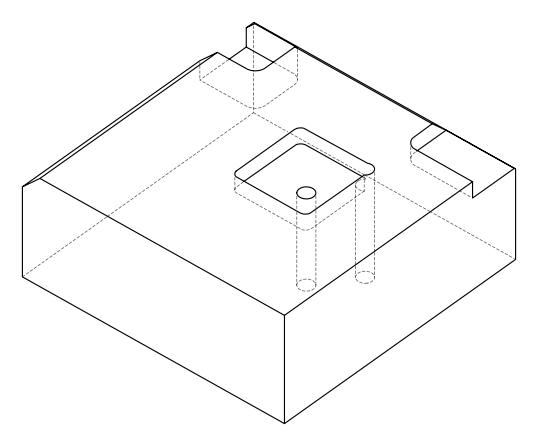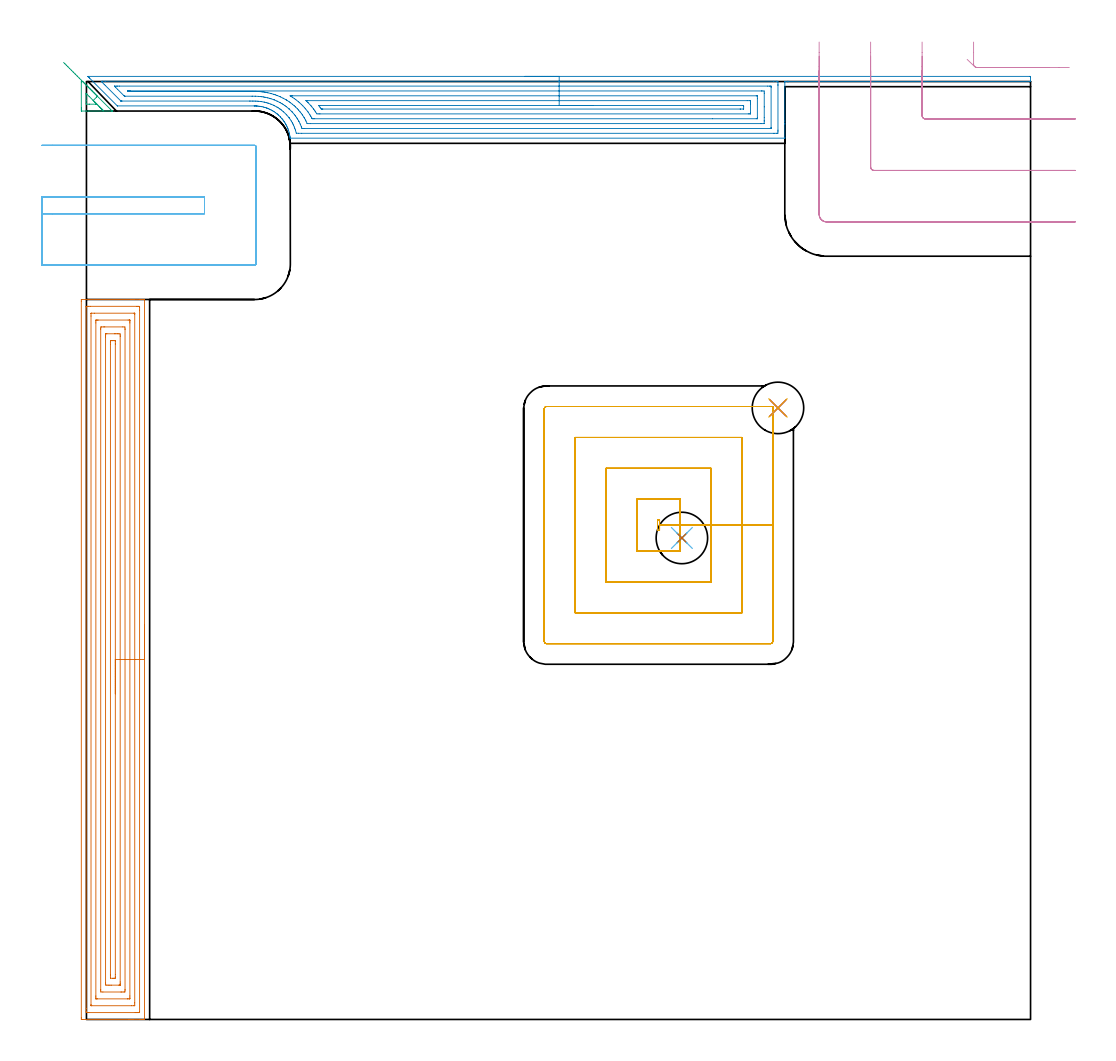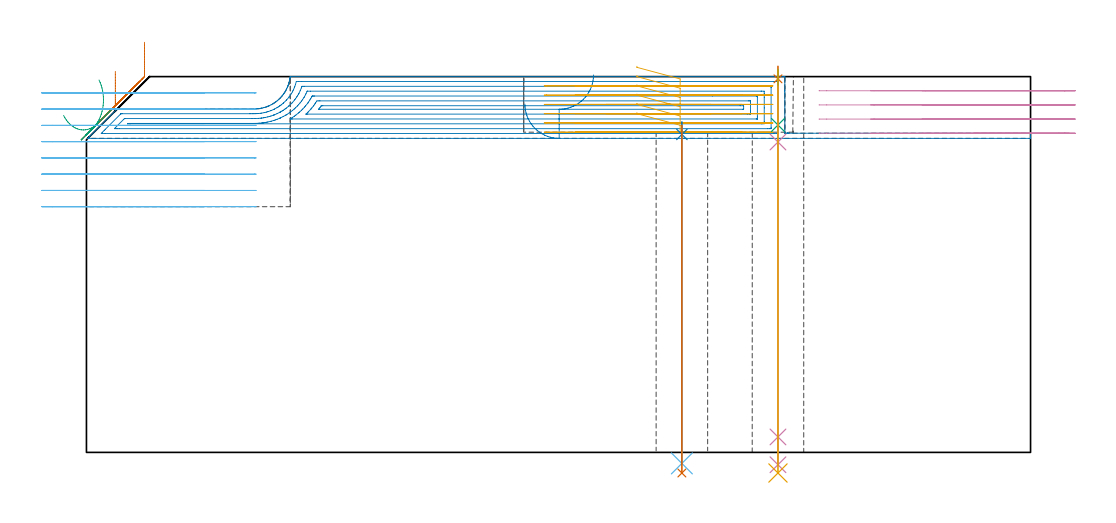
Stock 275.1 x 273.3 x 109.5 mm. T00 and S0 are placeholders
(PLAN: 13 operations, 9 tool changes, 41.6 min)
(1 AREA_MILL | FG_CHAMFER_SURFACE | UGT0205_001 | 12.03 min | 36822 mm3)
(2 AREA_MILL_1 | FG_CHAMFER_SURFACE_1 | UGT0205_001 | 10.66 min | 42409 mm3)
(3 AREA_MILL_2 | FG_CHAMFER_SURFACE_2 | UGT0205_001 | 0.34 min | 840 mm3)
(4 MILL_CORNER_NOTCH_RECTANGULAR | CORNER_NOTCH_RECTANGULAR | UGT0201_094 | Follow Part, ap 5, ae 75% | 2.62 min | 50183 mm3)
(5 MILL_RECTANGULAR_POCKET | POCKET_RECTANGULAR_STRAIGHT | NXT0201_011 | Follow Part, ap 3, ae 75% | 9.03 min | 102680 mm3)
(6 MILL_SLOT | SLOT_PARTIAL_RECTANGULAR | UGT0201_094 | Follow Part, ap 5, ae 75% | 4.99 min | 117431 mm3)
(7 SPOT_DRILL | STEP1HOLE | NXT0321_9005460120000 | 0.03 min | 0 mm3)
(8 SPOT_DRILL_1 | STEP1HOLE_1 | NXT0321_9005460120000 | 0.03 min | 1 mm3)
(9 DRILL_BLIND_HOLE_INTO_CENTER | STEP1HOLE | NXT0301_065 | 0.07 min | 4 mm3)
(10 GUN_DRILL_THROUGH_HOLE | STEP1HOLE | UGT0307_006 | 0.54 min | 5907 mm3)
(11 DRILL_TO_ENLARGE_THROUGH_HOLE | STEP1HOLE | UGT0301_041 | 0.47 min | 11181 mm3)
(12 DRILL_THROUGH_HOLE_INTO_CENTER | STEP1HOLE_1 | NXT0301_065 | 0.4 min | 6464 mm3)
(13 DRILL_TO_ENLARGE_THROUGH_HOLE_1 | STEP1HOLE_1 | UGT0301_041 | 0.41 min | 9994 mm3)
(TOOL UGT0205_001 | Chamfer Mill 20 x 3 x 45 deg. | D20 FL50 Z2)
(TOOL UGT0201_094 | End mill 20 mm | D20 FL38 Z4)
(TOOL NXT0201_011 | ENDMILL 12mm [2P460-1200-NA 1630] | D12 FL38 Z6)
(TOOL NXT0321_9005460120000 | NC Spot Drill, 142deg, 12mm, Carbide, Uncoated | D12 PA142 FL30 Z2)
(TOOL NXT0301_065 | Carbide Drill 9.4mm [860.1-0940-075A1-MM 2214] | D9.4 PA140 FL98 Z2)
(TOOL UGT0307_006 | Gun Drill 9 mm | D9 PA130 FL24 Z1)
(TOOL UGT0301_041 | Twist Drill 15 mm | D15 PA118 FL114 Z2)
(OP 1 AREA_MILL)
G17 G21 G94 G90
T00 M6
G54
G17 G0 G90 X16.9 Y114.9 S1061 M3
G43 Z119.5 H0
G94 G1 Y114.862 Z118.628 F250.
Y114.748 Z117.763
Y114.559 Z116.912
Y114.297 Z116.08
Y113.963 Z115.274
Y113.56 Z114.5
Y113.092 Z113.764
Y112.56 Z113.072
Y111.971 Z112.429
Y111.328 Z111.84
Y110.636 Z111.308
Y109.9 Z110.84
Y109.126 Z110.437
Y108.32 Z110.103
Y107.488 Z109.841
Y106.636 Z109.652
Y105.772 Z109.538
Y104.9 Z109.5
Y0.147
X16.894 Y0.01 Z109.493
X16.628 Y0. Z109.227
X16.186 Z108.785
X15.608 Z108.203
X13.562 Z106.159
X12.972 Z105.567
X12.388 Z104.984
X-1.087 Z91.51
X-1.385 Y0.003 Z91.212
X-1.492 Y0.01 Z91.105
X-1.499 Y0.119 Z91.099
X-1.5 Y0.592 Z91.1
Y209.208
X-1.495 Y209.685 Z91.103
X-1.492 Y209.79 Z91.106
X-1.382 Y209.8 Z91.215
X12.972 Z105.567
X13.562 Z106.159
X13.851 Z106.448
X15.608 Z108.203
X16.186 Z108.785
X16.487 Z109.086
X16.629 Y209.799 Z109.228
X16.894 Y209.79 Z109.493
X16.9 Y209.653 Z109.5
Y104.9
X15.486 Z108.086
X15.485 Y2.184 Z108.085
X15.484 Y2.088 Z108.084
X15.482 Y2.041 Z108.082
X15.479 Y2.022 Z108.079
X15.467 Y2.01 Z108.067
X15.097 Y2.003 Z107.697
X14.73 Y2.001 Z107.33
X14.221 Y2. Z106.821
X0.67 Y2.001 Z93.27
X0.158 Y2.004 Z92.758
X-0.009 Y2.01 Z92.591
X-0.079 Y2.035 Z92.521
X-0.084 Y2.249 Z92.516
X-0.085 Y2.375 Z92.515
X-0.086 Y3.143 Z92.514
X-0.085 Y207.616 Z92.515
X-0.084 Y207.712 Z92.516
X-0.082 Y207.759 Z92.518
X-0.08 Y207.778 Z92.52
X-0.067 Y207.79 Z92.533
X0.303 Y207.797 Z92.903
X0.67 Y207.799 Z93.27
X1.179 Y207.8 Z93.779
X14.73 Y207.799 Z107.33
X15.242 Y207.796 Z107.842
X15.409 Y207.79 Z108.009
X15.479 Y207.765 Z108.079
X15.484 Y207.551 Z108.084
X15.485 Y207.425 Z108.085
X15.486 Y206.657 Z108.086
Y104.9
X14.072 Z106.672
X14.071 Y4.827 Z106.671
X14.066 Y4.158 Z106.666
X14.065 Y4.049 Z106.665
X14.054 Y4.009 Z106.654
X14.003 Y4.004 Z106.603
X13.851 Y4.002 Z106.451
X13.128 Y4. Z105.728
X1.549 Y4.001 Z94.149
X1.393 Y4.005 Z93.993
X1.349 Y4.01 Z93.949
X1.335 Y4.014 Z93.935
X1.333 Y4.026 Z93.933
X1.33 Y4.084 Z93.93
X1.329 Y4.158 Z93.929
Y4.382
Y204.973
X1.334 Y205.642 Z93.934
X1.335 Y205.751 Z93.935
X1.346 Y205.791 Z93.946
X1.397 Y205.796 Z93.997
X1.549 Y205.798 Z94.149
X2.272 Y205.8 Z94.872
X13.851 Y205.799 Z106.451
X14.007 Y205.795 Z106.607
X14.05 Y205.79 Z106.65
X14.065 Y205.786 Z106.665
X14.067 Y205.774 Z106.667
X14.07 Y205.716 Z106.67
X14.071 Y205.642 Z106.671
Y205.418
X14.072 Y104.9 Z106.672
X12.657 Z105.257
Y6.833
X12.655 Y6.263 Z105.255
X12.652 Y6.071 Z105.252
X12.65 Y6.011 Z105.25
X12.606 Y6.008 Z105.206
X12.504 Y6.004 Z105.104
X12.093 Y6. Z104.693
X12.036 Z104.636
X3.249 Z95.849
X2.891 Y6.002 Z95.491
X2.802 Y6.005 Z95.402
X2.759 Y6.01 Z95.359
X2.749 Y6.015 Z95.349
X2.747 Y6.029 Z95.347
X2.745 Y6.116 Z95.345
X2.743 Y6.513 Z95.343
Y6.833
Y202.967
X2.745 Y203.537 Z95.345
X2.748 Y203.729 Z95.348
X2.75 Y203.789 Z95.35
X2.794 Y203.792 Z95.394
X2.896 Y203.796 Z95.496
X3.306 Y203.8 Z95.906
X3.364 Z95.964
X12.151 Z104.751
X12.509 Y203.798 Z105.109
X12.598 Y203.795 Z105.198
X12.641 Y203.79 Z105.241
X12.651 Y203.785 Z105.251
X12.652 Y203.771 Z105.252
X12.655 Y203.684 Z105.255
X12.657 Y203.287 Z105.257
Y202.967
Y104.9
X11.243 Z103.843
X11.242 Y8.616 Z103.842
Y8.589
X11.215 Y8.01 Z103.815
X10.94 Y8.003 Z103.54
X10.336 Y8.001 Z102.936
X10.064 Y8. Z102.664
X4.791 Y8.001 Z97.391
X4.185 Y8.01 Z96.785
X4.158 Y8.616 Z96.758
Y8.644
Y201.184
Y201.211
X4.185 Y201.79 Z96.785
X4.46 Y201.797 Z97.06
X5.064 Y201.799 Z97.664
X5.335 Y201.8 Z97.935
X10.609 Y201.799 Z103.209
X11.215 Y201.79 Z103.815
X11.242 Y201.184 Z103.842
Y201.156
X11.243 Y104.9 Z103.843
X9.829 Z102.429
Y10.914
X9.827 Y10.399 Z102.427
X9.823 Y10.028 Z102.423
X9.82 Y10.01 Z102.42
X9.801 Y10.006 Z102.401
X9.752 Y10.002 Z102.352
X9.654 Y10. Z102.254
X9.457 Z102.057
X7.215 Z99.815
X6.821 Z99.421
X6.334 Y10.002 Z98.934
X5.943 Y10.01 Z98.543
X5.578 Y10.032 Z98.178
X5.574 Y10.399 Z98.174
X5.572 Y10.775 Z98.172
X5.571 Y198.886 Z98.171
X5.573 Y199.401 Z98.173
X5.577 Y199.772 Z98.177
X5.58 Y199.79 Z98.18
X5.599 Y199.794 Z98.199
X5.648 Y199.798 Z98.248
X5.746 Y199.8 Z98.346
X5.943 Z98.543
X8.185 Z100.785
X8.579 Z101.179
X9.066 Y199.798 Z101.666
X9.457 Y199.79 Z102.057
X9.822 Y199.768 Z102.422
X9.826 Y199.401 Z102.426
X9.828 Y199.025 Z102.428
X9.829 Y104.9 Z102.429
X8.415 Z101.015
Y13.074
X8.413 Y12.35 Z101.013
X8.411 Y12.182 Z101.011
X8.408 Y12.011 Z101.008
X8.059 Y12.004 Z100.659
X7.879 Y12.001 Z100.479
X7.7 Y12. Z100.3
X6.999 Y12.002 Z99.599
X6.994 Y12.006 Z99.594
X6.991 Y12.01 Z99.591
X6.988 Y12.182 Z99.588
X6.986 Y12.907 Z99.586
X6.985 Y13.074 Z99.585
Y196.726
X6.987 Y197.45 Z99.587
X6.989 Y197.618 Z99.589
X6.992 Y197.789 Z99.592
X7.341 Y197.796 Z99.941
X7.521 Y197.799 Z100.121
X7.7 Y197.8 Z100.3
X8.401 Y197.798 Z101.001
X8.406 Y197.794 Z101.006
X8.409 Y197.79 Z101.009
X8.412 Y197.618 Z101.012
X8.414 Y196.893 Z101.014
X8.415 Y196.726 Z101.015
Y104.9
Y104.028 Z101.053
Y103.164 Z101.167
Y102.312 Z101.355
Y101.48 Z101.618
Y100.674 Z101.952
Y99.9 Z102.354
Y99.164 Z102.823
Y98.472 Z103.354
Y97.829 Z103.944
Y97.24 Z104.587
Y96.708 Z105.279
Y96.24 Z106.015
Y95.837 Z106.788
Y95.503 Z107.594
Y95.241 Z108.426
Y95.052 Z109.278
Y94.938 Z110.143
Y94.9 Z111.015
G0 Z119.5
M5
M2
(OP 2 AREA_MILL_1)
G17 G21 G94 G90
T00 M6
G54
G17 G0 G90 X127.75 Y274.8 S1061 M3
G43 Z119.5 H0
Z101.5
G94 G1 X127.788 Z100.628 F250.
X127.902 Z99.764
X128.091 Z98.912
X128.353 Z98.08
X128.687 Z97.274
X129.09 Z96.5
X129.558 Z95.764
X130.089 Z95.072
X130.679 Z94.429
X131.322 Z93.84
X132.014 Z93.308
X132.75 Z92.84
X133.524 Z92.437
X134.33 Z92.103
X135.162 Z91.841
X136.013 Z91.652
X136.878 Z91.538
X137.75 Z91.5
X274.925
X275.009 Y274.797 Z91.503
X275.09 Y274.792 Z91.506
X275.1 Y274.436 Z91.864
Y273.356 Z92.944
X275.098 Y273.343 Z92.956
X275.091 Y273.304 Z92.989
X274.925 Y273.3 Z93.
X204.408 Z92.999
X204.402 Y273.298 Z92.996
X204.4 Z92.995
X204.398 Y273.299 Z92.996
X204.378 Y273.3 Z93.
X204.363
X204.34
Z92.998
X204.335 Y273.292 Z92.984
X204.327 Y273.3 Z92.995
X204.27 Z93.
X203.5
Y273.1 Z93.196
Y261.8 Z104.494
Y261.045 Z105.254
Y260.911 Z105.387
Y256.966 Z109.332
X203.493 Y256.815 Z109.479
X203.49 Y256.804 Z109.49
X203.433 Y256.8 Z109.5
X59.481
X59.361 Y256.804 Z109.49
X59.354 Y256.838 Z109.456
X59.322 Y257.038 Z109.258
X59.287 Y257.304 Z108.991
X59.278 Y257.356 Z108.939
X59.227 Y257.664 Z108.634
X59.162 Y258.008 Z108.291
X59.023 Y258.548 Z107.748
X58.891 Y258.994 Z107.306
X58.876 Y259.037 Z107.262
X58.737 Y259.435 Z106.865
X58.692 Y259.549 Z106.751
X58.559 Y259.879 Z106.42
X58.495 Y260.022 Z106.277
X58.362 Y260.319 Z105.98
X58.269 Y260.512 Z105.787
X58.215 Y260.61 Z105.689
X58.079 Y260.859 Z105.438
X58.049 Y260.911 Z105.386
X57.879 Y261.203 Z105.096
X57.634 Y261.584 Z104.713
X57.484 Y261.8 Z104.494
X57.376 Y261.96 Z104.339
X57.28 Y262.088 Z104.211
X57.15 Y262.244 Z104.052
X57.024 Y262.399 Z103.899
X56.911 Y262.536 Z103.763
X56.526 Y262.972 Z103.326
X56.483 Y263.018 Z103.28
X56.043 Y263.439 Z102.86
X55.981 Y263.493 Z102.805
X55.886 Y263.578 Z102.72
X55.608 Y263.825 Z102.475
X55.572 Y263.858 Z102.442
X55.138 Y264.184 Z102.115
X54.697 Y264.495 Z101.802
X54.502 Y264.621 Z101.677
X54.304 Y264.742 Z101.557
X53.804 Y265.018 Z101.281
X53.359 Y265.234 Z101.063
X53.059 Y265.367 Z100.933
X52.911 Y265.431 Z100.865
X52.854 Y265.453 Z100.842
X52.655 Y265.532 Z100.766
X52.63 Y265.541 Z100.757
X52.396 Y265.626 Z100.672
X52.018 Y265.745 Z100.552
X51.572 Y265.869 Z100.43
X51.124 Y265.973 Z100.325
X51.066 Y265.983 Z100.313
X50.679 Y266.055 Z100.241
X50.581 Y266.069 Z100.227
X50.231 Y266.117 Z100.176
X49.785 Y266.162 Z100.133
X49.652 Y266.169 Z100.124
X49.568 Y266.174 Z100.119
X49.53 Y266.177 Z100.118
X49.338 Y266.189 Z100.109
X49.279 Y266.19 Z100.107
X49.003 Y266.198 Z100.101
X48.939
X48.862 Y266.197 Z100.1
X9.065 Y266.2
X9.004 Y266.206 Z100.091
X8.983 Y266.216 Z100.082
X0.954 Y274.244 Z92.052
X0.76 Y274.44 Z91.86
X0.724 Y274.476 Z91.824
X0.51 Y274.689 Z91.609
X0.426 Y274.777 Z91.521
X0.417 Y274.794 Z91.503
X0.426 Y274.799 Z91.499
X137.75 Y274.8 Z91.5
Y273.386 Z92.914
X200.275
X201.17 Y273.384 Z92.916
X201.199 Y273.382 Z92.918
X201.492 Y273.356 Z92.944
X201.497 Y273.059 Z93.241
X201.499 Y272.467 Z93.833
X201.5 Y272.167 Z94.133
X201.499 Y259.133 Z107.167
X201.498 Y258.835 Z107.465
X201.49 Y258.244 Z108.056
X201.226 Y258.218 Z108.082
X201.199 Y258.216 Z108.084
X200.336 Y258.214 Z108.086
X62.714
X61.819 Y258.215 Z108.085
X61.79 Y258.216 Z108.084
X61.144 Y258.244 Z108.056
X60.896 Y259.122 Z107.178
X60.891 Y259.138 Z107.162
X60.706 Y259.666 Z106.634
X60.57 Y260.022 Z106.278
X60.344 Y260.572 Z105.728
X60.179 Y260.911 Z105.389
X60.003 Y261.255 Z105.045
X59.682 Y261.8 Z104.5
X59.109 Y262.667 Z103.633
X59.093 Y262.689 Z103.611
X59.046 Y262.752 Z103.548
X58.34 Y263.578 Z102.722
X58.215 Y263.718 Z102.582
X57.433 Y264.467 Z101.833
X57.322 Y264.566 Z101.734
X56.748 Y265.038 Z101.262
X56.428 Y265.27 Z101.03
X56.304 Y265.356 Z100.944
X55.842 Y265.662 Z100.638
X55.534 Y265.848 Z100.452
X54.803 Y266.244 Z100.056
X54.641 Y266.327 Z99.973
X54.481 Y266.404 Z99.896
X53.747 Y266.714 Z99.586
X53.009 Y266.979 Z99.321
X52.854 Y267.027 Z99.273
X52.486 Y267.133 Z99.167
X51.96 Y267.263 Z99.037
X51.79 Y267.302 Z98.998
X51.066 Y267.437 Z98.863
X50.709 Y267.488 Z98.812
X50.173 Y267.547 Z98.753
X49.723 Y267.58 Z98.72
X49.279 Y267.6 Z98.7
X48.802 Y267.608 Z98.692
X48.385 Y267.611 Z98.689
X47.903 Y267.613 Z98.687
X47.492
X10.368 Y267.615 Z98.685
X10.164 Y267.617 Z98.683
X10.062 Y267.619 Z98.681
X10.041 Y267.621 Z98.679
X10.011 Y267.646 Z98.654
X9.959 Y267.693 Z98.607
X5.49 Y272.159 Z94.141
X5.184 Y272.467 Z93.833
X4.597 Y273.057 Z93.243
X4.306 Y273.356 Z92.944
X4.57 Y273.382 Z92.918
X4.597 Y273.384 Z92.916
X5.46 Y273.386 Z92.914
X137.75
Y271.972 Z94.328
X198.518 Y271.971 Z94.329
X199.017 Y271.97 Z94.33
X199.412 Y271.966 Z94.334
X199.465 Y271.965 Z94.335
X199.49 Y271.955 Z94.345
X199.5 Y271.578 Z94.722
Y259.934 Z106.366
X199.498 Y259.846 Z106.454
X199.492 Y259.67 Z106.63
X199.488 Y259.633 Z106.667
X199.484 Y259.632 Z106.668
X199.461 Y259.63 Z106.67
X199.412 Y259.629 Z106.671
X63.577
X63.076 Y259.632 Z106.668
X62.882 Y259.635 Z106.665
X62.789 Y259.642 Z106.658
X62.632 Y260.074 Z106.226
X62.281 Y260.911 Z105.389
X61.923 Y261.667 Z104.633
X61.851 Y261.8 Z104.5
X61.79 Y261.908 Z104.392
X61.493 Y262.4 Z103.9
X61.301 Y262.689 Z103.611
X60.896 Y263.288 Z103.012
X60.667 Y263.578 Z102.722
X60.003 Y264.37 Z101.93
X59.911 Y264.467 Z101.833
X59.109 Y265.251 Z101.049
X59.054 Y265.301 Z100.999
X58.991 Y265.356 Z100.944
X58.215 Y265.989 Z100.311
X57.867 Y266.244 Z100.056
X57.322 Y266.619 Z99.681
X57.005 Y266.82 Z99.48
X56.463 Y267.133 Z99.167
X56.428 Y267.153 Z99.147
X56.386 Y267.175 Z99.125
X55.534 Y267.6 Z98.7
X54.699 Y267.964 Z98.336
X54.641 Y267.986 Z98.314
X54.539 Y268.022 Z98.278
X53.747 Y268.291 Z98.009
X53.364 Y268.404 Z97.896
X52.854 Y268.537 Z97.763
X52.18 Y268.692 Z97.608
X51.96 Y268.735 Z97.565
X51.559 Y268.808 Z97.492
X51.095 Y268.882 Z97.418
X51.066 Y268.886 Z97.414
X50.85 Y268.911 Z97.389
X50.173 Y268.973 Z97.327
X50.105 Y268.978 Z97.322
X49.279 Y269.016 Z97.284
X49.17 Y269.02 Z97.28
X48.385 Y269.026 Z97.274
X48.269 Y269.027 Z97.273
X11.24 Y269.029 Z97.271
X11.143 Y269.031 Z97.269
X11.096 Y269.033 Z97.267
X11.076 Y269.036 Z97.264
X11.044 Y269.065 Z97.235
X10.852 Y269.249 Z97.051
X9.065 Y271.034 Z95.266
X8.523 Y271.578 Z94.722
X8.171 Y271.935 Z94.365
X8.151 Y271.965 Z94.335
X8.171 Y271.966 Z94.334
X8.67 Y271.97 Z94.33
X9.065 Y271.971 Z94.329
X9.563 Y271.972 Z94.328
X137.75
Y270.557 Z95.743
X196.731
X196.864 Y270.556 Z95.744
X197.484 Y270.55 Z95.75
X197.499 Y269.925 Z96.375
X197.5 Y265.924 Z100.376
Y262.812 Z103.488
X197.499 Y261.924 Z104.376
X197.498 Y261.8 Z104.5
X197.485 Y261.05 Z105.25
X196.731 Y261.044 Z105.256
X196.598 Y261.043 Z105.257
X65.232
X64.471 Y261.048 Z105.252
X64.332 Y261.05 Z105.25
X64.32 Y261.061 Z105.239
X64.306 Y261.075 Z105.225
X63.964 Y261.8 Z104.5
X63.836 Y262.064 Z104.236
X63.577 Y262.552 Z103.748
X63.498 Y262.689 Z103.611
X63.387 Y262.878 Z103.422
X62.918 Y263.578 Z102.722
X62.684 Y263.923 Z102.377
X62.245 Y264.467 Z101.833
X61.79 Y265.006 Z101.294
X61.469 Y265.356 Z100.944
X60.896 Y265.912 Z100.388
X60.541 Y266.244 Z100.056
X60.003 Y266.688 Z99.612
X59.434 Y267.133 Z99.167
X59.109 Y267.363 Z98.937
X58.388 Y267.85 Z98.45
X58.215 Y267.952 Z98.348
X58.091 Y268.022 Z98.278
X57.322 Y268.433 Z97.867
X56.486 Y268.853 Z97.447
X56.428 Y268.879 Z97.421
X56.352 Y268.911 Z97.389
X55.534 Y269.244 Z97.056
X55.011 Y269.432 Z96.868
X54.641 Y269.556 Z96.744
X53.816 Y269.8 Z96.5
X53.683 Y269.834 Z96.466
X52.854 Y270.023 Z96.277
X52.566 Y270.086 Z96.214
X52.341 Y270.127 Z96.173
X51.96 Y270.193 Z96.107
X51.494 Y270.264 Z96.036
X51.263 Y270.293 Z96.007
X51.066 Y270.314 Z95.986
X50.494 Y270.369 Z95.931
X50.287 Y270.386 Z95.914
X50.173 Y270.393 Z95.907
X49.545 Y270.424 Z95.876
X49.359 Y270.432 Z95.868
X49.279 Y270.433 Z95.867
X48.385 Y270.441 Z95.859
X12.539 Y270.443 Z95.857
X12.418 Y270.445 Z95.855
X12.243 Y270.45 Z95.85
X12.105 Y270.456 Z95.844
X12.082 Y270.475 Z95.825
X12.033 Y270.52 Z95.78
X12.012 Y270.543 Z95.757
X12.009 Y270.547 Z95.753
X12.063 Y270.55 Z95.75
X12.368 Y270.555 Z95.745
X12.639 Y270.557 Z95.743
X12.772
X137.75
Y269.143 Z97.157
X195.177
X195.332 Y269.141 Z97.159
X195.456 Y269.138 Z97.162
X195.488 Y269.136 Z97.164
X195.491 Y269.126 Z97.174
X195.495 Y269.096 Z97.204
X195.498 Y268.911 Z97.389
X195.5 Y268.357 Z97.943
X195.499 Y262.689 Z103.611
X195.497 Y262.55 Z103.75
X195.493 Y262.482 Z103.818
X195.491 Y262.469 Z103.831
X195.474 Y262.464 Z103.836
X195.41 Y262.461 Z103.839
X195.176 Y262.458 Z103.842
X182.386 Y262.457 Z103.843
X66.491
X66.258 Y262.458 Z103.842
X66.025 Y262.461 Z103.839
X65.87 Y262.464 Z103.836
X65.773 Y262.473 Z103.827
X65.746 Y262.519 Z103.781
X65.649 Y262.689 Z103.611
X65.365 Y263.191 Z103.109
X65.122 Y263.578 Z102.722
X64.687 Y264.252 Z102.048
X64.54 Y264.467 Z101.833
X64.471 Y264.564 Z101.736
X63.824 Y265.356 Z100.944
X63.577 Y265.648 Z100.652
X63.028 Y266.244 Z100.056
X62.684 Y266.58 Z99.72
X62.097 Y267.133 Z99.167
X61.79 Y267.388 Z98.912
X61.002 Y268.022 Z98.278
X60.896 Y268.103 Z98.197
X60.598 Y268.319 Z97.981
X60.003 Y268.716 Z97.584
X59.704 Y268.911 Z97.389
X59.508 Y269.034 Z97.266
X59.396 Y269.106 Z97.194
X59.349 Y269.137 Z97.163
X59.381 Y269.138 Z97.162
X59.536 Y269.141 Z97.159
X59.77 Y269.143 Z97.157
X60.003
X137.75
Y267.729 Z98.571
X192.557
X193.156 Y267.727 Z98.573
X193.455 Y267.725 Z98.575
X193.48 Y267.722 Z98.578
X193.49 Y267.715 Z98.585
X193.496 Y267.684 Z98.616
X193.499 Y267.133 Z99.167
X193.5 Y266.791 Z99.509
X193.499 Y264.125 Z102.175
X193.496 Y264.01 Z102.29
X193.49 Y263.92 Z102.38
X193.484 Y263.878 Z102.422
X193.454 Y263.877 Z102.423
X193.156 Y263.873 Z102.427
X192.861 Y263.872 Z102.428
X68.046
X67.749 Y263.873 Z102.427
X67.152 Y263.878 Z102.422
X66.755 Y264.467 Z101.833
X66.555 Y264.762 Z101.538
X66.258 Y265.198 Z101.102
X66.135 Y265.356 Z100.944
X65.65 Y265.96 Z100.34
X65.412 Y266.244 Z100.056
X65.365 Y266.3 Z100.
X64.586 Y267.133 Z99.167
X64.471 Y267.253 Z99.047
X64.165 Y267.552 Z98.748
X64.003 Y267.714 Z98.586
X63.995 Y267.724 Z98.576
X64. Y267.725 Z98.575
X64.029 Y267.728 Z98.572
X64.072
X64.471 Y267.729 Z98.571
X137.75
Y266.315 Z99.985
X191.298 Y266.314 Z99.986
X191.369 Y266.313 Z99.987
X191.439 Y266.311 Z99.989
X191.479 Y266.308 Z99.992
X191.49 Y266.286 Z100.014
X191.494 Y266.244 Z100.056
X191.498 Y266.116 Z100.184
X191.491 Y265.356 Z100.944
X191.49 Y265.296 Z101.004
X191.434 Y265.291 Z101.009
X191.369 Y265.289 Z101.011
X190.546 Y265.285 Z101.015
X190.475
X68.869 Y265.286 Z101.014
X68.727 Y265.288 Z101.012
X68.449 Y265.292 Z101.008
X68.405 Y265.324 Z100.976
X68.38 Y265.356 Z100.944
X68.046 Y265.827 Z100.473
X67.728 Y266.244 Z100.056
X67.695 Y266.29 Z100.01
X67.685 Y266.308 Z99.992
X67.975 Y266.315 Z99.985
X137.75
X138.621 Z100.023
X139.486 Z100.137
X140.338 Z100.326
X141.17 Z100.588
X141.976 Z100.922
X142.75 Z101.325
X143.486 Z101.794
X144.178 Z102.325
X144.821 Z102.914
X145.41 Z103.557
X145.941 Z104.25
X146.41 Z104.985
X146.813 Z105.759
X147.147 Z106.565
X147.409 Z107.397
X147.598 Z108.249
X147.712 Z109.114
X147.75 Z109.985
G0 Z119.5
M5
M2
(OP 3 AREA_MILL_2)
G17 G21 G94 G90
T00 M6
G54
G17 G0 G90 X-6.661 Y278.861 S1061 M3
G43 Z119.5 H0
Z98.185
G94 G1 X-6.284 Y278.484 Z97.496 F250.
X-5.865 Y278.065 Z96.855
X-5.408 Y277.608 Z96.269
X-4.917 Y277.117 Z95.741
X-4.395 Y276.595 Z95.275
X-3.847 Y276.047 Z94.876
X-3.276 Y275.476 Z94.546
X-2.686 Y274.887 Z94.287
X-2.084 Y274.284 Z94.102
X-1.472 Y273.672 Z93.992
X-0.855 Y273.056 Z93.958
X-0.239 Y272.44 Z94.
X0.372 Y271.829 Z94.118
X0.974 Y271.227 Z94.311
X1.562 Y270.64 Z94.577
X2.13 Y270.071 Z94.914
X2.676 Y269.525 Z95.321
X3.195 Y269.006 Z95.793
X6.98 Y265.222 Z99.576
X7.47 Y264.731 Z100.069
X7.478 Y264.723 Z100.075
X7.485 Y264.709 Z100.082
Y264.705
X7.481 Y264.7 Z100.08
X0.669 Z93.269
X-0.105 Z92.489
X-1.376 Y264.701 Z91.218
X-1.49 Y264.705 Z91.104
X-1.497 Y265.083 Z91.103
X-1.5 Y265.587 Z91.1
X-1.498 Y273.197 Z91.102
X-1.495 Y273.264 Z91.105
X-1.493 Y273.284 Z91.107
X-1.483 Y273.345 Z91.113
X-1.433 Y273.339 Z91.162
X-1.222 Y273.308 Z91.375
X-1.1 Y273.29 Z91.497
X-1.08 Y273.281 Z91.517
X3.195 Y269.006 Z95.793
X2.959 Y268.771 Z95.559
X1.97 Y267.781 Z94.57
X2.038 Y267.713 Z94.638
X2.552 Y267.198 Z95.152
X2.91 Y266.836 Z95.51
X3.014 Y266.725 Z95.614
X2.826 Y266.71 Z95.426
X2.687 Y266.702 Z95.287
X0.918 Y266.7 Z93.518
X0.781 Z93.381
X0.028 Y266.704 Z92.628
X-0.028 Y266.71 Z92.572
X-0.078 Y266.81 Z92.522
X-0.081 Y266.836 Z92.519
X-0.085 Y267.693 Z92.515
Y269.446
X-0.084 Y269.663 Z92.516
X-0.083 Y269.762 Z92.517
X-0.08 Y269.809 Z92.52
X-0.079 Y269.817 Z92.521
X-0.065 Y269.806 Z92.535
X0.042 Y269.704 Z92.642
X0.284 Y269.466 Z92.884
X0.781 Y268.97 Z93.381
X1.97 Y267.781 Z94.57
X2.457 Y267.293 Z95.104
X2.91 Y266.84 Z95.696
X3.325 Y266.426 Z96.342
X3.698 Y266.052 Z97.037
X4.027 Y265.723 Z97.775
X4.309 Y265.441 Z98.55
X4.543 Y265.207 Z99.358
X4.726 Y265.025 Z100.191
X4.856 Y264.894 Z101.044
X4.934 Y264.816 Z101.909
X4.958 Y264.792 Z102.781
X4.928 Y264.822 Z103.652
X4.845 Y264.905 Z104.517
X4.709 Y265.041 Z105.367
X4.521 Y265.23 Z106.198
X4.282 Y265.468 Z107.003
X3.995 Y265.756 Z107.775
X3.661 Y266.09 Z108.508
G0 Z119.5
M5
M2
(OP 4 MILL_CORNER_NOTCH_RECTANGULAR)
G17 G21 G94 G90
T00 M6
G54
G17 G0 G90 X243.5 Y276.3 S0 M3
G43 Z119.5 H0
Z105.375
G94 G1 Y273.3 F250.
Y263.396 F500.
G3 X244.496 Y262.4 R1.
G1 X285.1
X288.1 F250.
G0 Z119.5
X228.5 Y276.3
Z105.375
G1 Y273.3
Y248.396 F500.
G3 X229.496 Y247.4 R1.
G1 X285.1
X288.1 F250.
G0 Z119.5
X213.5 Y276.3
Z105.375
G1 Y273.3
Y234.6 F500.
G3 X215.7 Y232.4 R2.2
G1 X285.1
X288.1 F250.
G0 Z119.5
X243.5 Y276.55
Z101.25
G1 Y273.55
Y263.396 F500.
G3 X244.496 Y262.4 R1.
G1 X285.1
X288.1 F250.
G0 Z119.5
X228.5 Y276.55
Z101.25
G1 Y273.55
Y248.396 F500.
G3 X229.496 Y247.4 R1.
G1 X285.1
X288.1 F250.
G0 Z119.5
X213.5 Y276.55
Z101.25
G1 Y273.55
Y234.6 F500.
G3 X215.7 Y232.4 R2.2
G1 X285.1
X288.1 F250.
G0 Z119.5
X256.63 Y279.741
Z97.125
G1 X258.806 Y277.675
G3 X259.49 Y277.4 R1. F500.
G1 X277.429
X280.429 F250.
G0 Z119.5
X243.5 Y280.675
Z97.125
G1 Y277.675
Y263.396 F500.
G3 X244.496 Y262.4 R1.
G1 X285.1
X288.1 F250.
G0 Z119.5
X228.5 Y280.675
Z97.125
G1 Y277.675
Y248.396 F500.
G3 X229.496 Y247.4 R1.
G1 X285.1
X288.1 F250.
G0 Z119.5
X213.5 Y280.675
Z97.125
G1 Y277.675
Y234.6 F500.
G3 X215.7 Y232.4 R2.2
G1 X285.1
X288.1 F250.
G0 Z119.5
X258.5 Y284.799
Z93.
G1 Y281.799
Y278.395 F500.
G3 X259.495 Y277.4 R1.
G1 X283.384
X286.384 F250.
G0 Z119.5
X243.5 Y284.799
Z93.
G1 Y281.799
Y263.396 F500.
G3 X244.496 Y262.4 R1.
G1 X285.1
X288.1 F250.
G0 Z119.5
X228.5 Y284.799
Z93.
G1 Y281.799
Y248.396 F500.
G3 X229.496 Y247.4 R1.
G1 X285.1
X288.1 F250.
G0 Z119.5
X213.5 Y284.799
Z93.
G1 Y281.799
Y234.6 F500.
G3 X215.7 Y232.4 R2.2
G1 X285.1
X288.1 F250.
G0 Z119.5
M5
M2
(OP 5 MILL_RECTANGULAR_POCKET)
G17 G21 G94 G90
T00 M6
G54
G17 G0 G90 X160.4 Y137.623 S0 M3
G43 Z119.5 H1
Z112.5
G94 G1 Y136.5 Z112.199 F250.
X173. Z108.823
Y144.05 Z106.8
X167.
Y145.6 F500.
X166.4
Y142.5
X167.
Y144.05
X173.
Y151.6
X160.4
Y136.5
X173.
Y144.05
X182.
Y160.6
X151.4
Y127.5
X182.
Y144.05
X191.
Y169.6
X142.4
Y118.5
X191.
Y144.05
X200.
Y178.6
X134.1
G3 X133.4 Y177.9 R0.7
G1 Y110.2
G3 X134.1 Y109.5 R0.7
G1 X199.3
G3 X200. Y110.2 R0.7
G1 Y144.05
Y145.05
G0 X160.4 Y137.623 Z109.8
G1 Y136.5 Z109.499 F250.
X173. Z106.123
Y144.05 Z104.1
X167.
Y145.6 F500.
X166.4
Y142.5
X167.
Y144.05
X173.
Y151.6
X160.4
Y136.5
X173.
Y144.05
X182.
Y160.6
X151.4
Y127.5
X182.
Y144.05
X191.
Y169.6
X142.4
Y118.5
X191.
Y144.05
X200.
Y178.6
X134.1
G3 X133.4 Y177.9 R0.7
G1 Y110.2
G3 X134.1 Y109.5 R0.7
G1 X199.3
G3 X200. Y110.2 R0.7
G1 Y144.05
Y145.05
G0 X160.4 Y137.623 Z107.1
G1 Y136.5 Z106.799 F250.
X173. Z103.423
Y144.05 Z101.4
X167.
Y145.6 F500.
X166.4
Y142.5
X167.
Y144.05
X173.
Y151.6
X160.4
Y136.5
X173.
Y144.05
X182.
Y160.6
X151.4
Y127.5
X182.
Y144.05
X191.
Y169.6
X142.4
Y118.5
X191.
Y144.05
X200.
Y178.6
X134.1
G3 X133.4 Y177.9 R0.7
G1 Y110.2
G3 X134.1 Y109.5 R0.7
G1 X199.3
G3 X200. Y110.2 R0.7
G1 Y144.05
Y145.05
G0 X160.4 Y137.623 Z104.4
G1 Y136.5 Z104.099 F250.
X173. Z100.723
Y144.05 Z98.7
X167.
Y145.6 F500.
X166.4
Y142.5
X167.
Y144.05
X173.
Y151.6
X160.4
Y136.5
X173.
Y144.05
X182.
Y160.6
X151.4
Y127.5
X182.
Y144.05
X191.
Y169.6
X142.4
Y118.5
X191.
Y144.05
X200.
Y178.6
X134.1
G3 X133.4 Y177.9 R0.7
G1 Y110.2
G3 X134.1 Y109.5 R0.7
G1 X199.3
G3 X200. Y110.2 R0.7
G1 Y144.05
Y145.05
G0 X160.4 Y137.623 Z101.7
G1 Y136.5 Z101.399 F250.
X173. Z98.023
Y144.05 Z96.
X167.
Y145.6 F500.
X166.4
Y142.5
X167.
Y144.05
X173.
Y151.6
X160.4
Y136.5
X173.
Y144.05
X182.
Y160.6
X151.4
Y127.5
X182.
Y144.05
X191.
Y169.6
X142.4
Y118.5
X191.
Y144.05
X200.
Y178.6
X134.1
G3 X133.4 Y177.9 R0.7
G1 Y110.2
G3 X134.1 Y109.5 R0.7
G1 X199.3
G3 X200. Y110.2 R0.7
G1 Y144.05
Y145.05
G0 X160.4 Y137.623 Z99.
G1 Y136.5 Z98.699 F250.
X173. Z95.323
Y144.05 Z93.3
X167.
Y145.6 F500.
X166.4
Y142.5
X167.
Y144.05
X173.
Y151.6
X160.4
Y136.5
X173.
Y144.05
X182.
Y160.6
X151.4
Y127.5
X182.
Y144.05
X191.
Y169.6
X142.4
Y118.5
X191.
Y144.05
X200.
Y178.6
X134.1
G3 X133.4 Y177.9 R0.7
G1 Y110.2
G3 X134.1 Y109.5 R0.7
G1 X199.3
G3 X200. Y110.2 R0.7
G1 Y144.05
Y145.05
G0 Z119.5
M5
M2
(OP 6 MILL_SLOT)
G17 G21 G94 G90
T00 M6
G54
G17 G0 G90 X-13. Y234.8 S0 M3
G43 Z119.5 H0
Z104.762
G94 G1 X-10. F250.
X34.4 F500.
Y239.7
X-10.
X-13. F250.
Y219.8
X-10.
X49. F500.
G3 X49.4 Y220.2 R0.4
G1 Y254.3
G3 X49. Y254.7 R0.4
G1 X-10.
X-13. F250.
G0 Y234.8 Z100.025
G1 X-10.
X34.4 F500.
Y239.7
X-10.
X-13. F250.
Y219.8
X-10.
X49. F500.
G3 X49.4 Y220.2 R0.4
G1 Y254.3
G3 X49. Y254.7 R0.4
G1 X-10.
X-13. F250.
G0 Y234.8 Z95.287
G1 X-10.
X34.4 F500.
Y239.7
X-10.
X-13. F250.
Y219.8
X-10.
X49. F500.
G3 X49.4 Y220.2 R0.4
G1 Y254.3
G3 X49. Y254.7 R0.4
G1 X-10.
X-13. F250.
G0 Y234.8 Z90.55
G1 X-10.
X34.4 F500.
Y239.7
X-10.
X-13. F250.
Y219.8
X-10.
X49. F500.
G3 X49.4 Y220.2 R0.4
G1 Y254.3
G3 X49. Y254.7 R0.4
G1 X-10.
X-13. F250.
G0 Y234.8 Z85.812
G1 X-10.
X34.4 F500.
Y239.7
X-10.
X-13. F250.
Y219.8
X-10.
X49. F500.
G3 X49.4 Y220.2 R0.4
G1 Y254.3
G3 X49. Y254.7 R0.4
G1 X-10.
X-13. F250.
G0 Y234.8 Z81.075
G1 X-10.
X34.4 F500.
Y239.7
X-10.
X-13. F250.
Y219.8
X-10.
X49. F500.
G3 X49.4 Y220.2 R0.4
G1 Y254.3
G3 X49. Y254.7 R0.4
G1 X-10.
X-13. F250.
G0 Y234.8 Z76.337
G1 X-10.
X34.4 F500.
Y239.7
X-10.
X-13. F250.
Y219.8
X-10.
X49. F500.
G3 X49.4 Y220.2 R0.4
G1 Y254.3
G3 X49. Y254.7 R0.4
G1 X-10.
X-13. F250.
G0 Y234.8 Z71.6
G1 X-10.
X34.4 F500.
Y239.7
X-10.
X-13. F250.
Y219.8
X-10.
X49. F500.
G3 X49.4 Y220.2 R0.4
G1 Y254.3
G3 X49. Y254.7 R0.4
G1 X-10.
X-13. F250.
G0 Z119.5
M5
M2
(OP 7 SPOT_DRILL)
G17 G21 G94 G90
T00 M6
G54
G17 G0 G90 X201.5 Y178.2 S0 M3
G43 Z119.5 H0
G94 G81 G98 Z108.85 F250. R112.5
G80
M5
M2
(OP 8 SPOT_DRILL_1)
G17 G21 G94 G90
T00 M6
G54
G17 G0 G90 X173.5 Y140.3 S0 M3
G43 Z119.5 H0
G94 G81 G98 Z92.654 F250. R96.3
G80
M5
M2
(OP 9 DRILL_BLIND_HOLE_INTO_CENTER)
G17 G21 G94 G90
T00 M6
G54
G17 G0 G90 X201.5 Y178.2 S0 M3
G43 Z119.5 H1
G94 G81 G98 Z95.4 F250. R111.5
G80
M5
M2
(OP 10 GUN_DRILL_THROUGH_HOLE)
G17 G21 G94 G90
T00 M6
G54
G17 G0 G90 X201.5 Y178.2 M8
G43 Z119.5 H0
Z106.664
S716 M3
G94 G1 Z90.439 F125. M26
G4 X.084
Z4.5 F250.
G4 X.084
Z-3.598 F125.
G4 X.084
M5
M9
G0 Z106.664
Z119.5
M2
(OP 11 DRILL_TO_ENLARGE_THROUGH_HOLE)
G17 G21 G94 G90
T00 M6
G54
G17 G0 G90 X201.5 Y178.2 S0 M3
G43 Z119.5 H0
G94 G73 G98 Z-6.006 F250. Q14.438 R111.5
G80
M5
M2
(OP 12 DRILL_THROUGH_HOLE_INTO_CENTER)
G17 G21 G94 G90
T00 M6
G54
G17 G0 G90 X173.5 Y140.3 S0 M3
G43 Z119.5 H1
G94 G73 G98 Z-3.211 F250. Q8.774 R95.3
G80
M5
M2
(OP 13 DRILL_TO_ENLARGE_THROUGH_HOLE_1)
G17 G21 G94 G90
T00 M6
G54
G17 G0 G90 X173.5 Y140.3 S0 M3
G43 Z119.5 H0
G94 G73 G98 Z-6.006 F250. Q14.187 R95.3
G80
M5
M2
